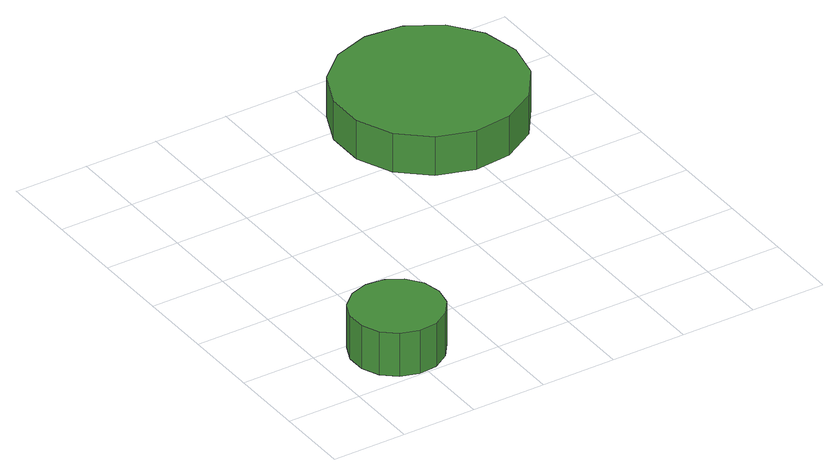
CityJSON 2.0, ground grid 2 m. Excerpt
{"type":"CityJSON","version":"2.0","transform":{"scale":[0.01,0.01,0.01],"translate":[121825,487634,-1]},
"CityObjects":{
"tree1":{"type":"SolitaryVegetationObject","attributes":{"function":"something"},"geometry":[{"type":"MultiSurface","lod":"1","boundaries":[[[0,1,2,3,4,5,6,7,8,9,10,11,12,13,14]],[[15,16,17,18,19,20,21,22,23,24,25,26,27,28,29]],[[0,29,28,1]],[[1,28,27,2]],[[2,27,26,3]],[[3,26,25,4]],[[4,25,24,5]],[[5,24,23,6]],[[6,23,22,7]],[[7,22,21,8]],[[8,21,20,9]],[[9,20,19,10]],[[10,19,18,11]],[[11,18,17,12]],[[12,17,16,13]],[[13,16,15,14]],[[14,15,29,0]]]}]},
"tree2":{"type":"SolitaryVegetationObject","attributes":{"function":"something"},"geometry":[{"type":"MultiSurface","lod":"1","boundaries":[[[30,31,32,33,34,35,36,37,38,39,40,41,42,43,44]],[[45,46,47,48,49,50,51,52,53,54,55,56,57,58,59]],[[30,59,58,31]],[[31,58,57,32]],[[32,57,56,33]],[[33,56,55,34]],[[34,55,54,35]],[[35,54,53,36]],[[36,53,52,37]],[[37,52,51,38]],[[38,51,50,39]],[[39,50,49,40]],[[40,49,48,41]],[[41,48,47,42]],[[42,47,46,43]],[[43,46,45,44]],[[44,45,59,30]]]}]},
"tree3":{"type":"SolitaryVegetationObject","attributes":{"function":"something"}}
},
"vertices":[
[311,124,207],[301,173,207],[271,214,207],[228,239,207],[178,244,207],[130,229,207],[92,195,207],[72,149,207],[72,99,207],[92,53,207],[130,20,207],[178,4,207],[228,9,207],[271,35,207],[301,75,207],[301,75,84],[271,35,84],[228,9,84],[178,4,84],[130,20,84],[92,53,84],[72,99,84],[72,149,84],[92,195,84],[130,229,84],[178,244,84],[228,239,84],[271,214,84],[301,173,84],[311,124,84],
[1049,921,197],[1028,1022,197],[967,1105,197],[878,1157,197],[776,1167,197],[678,1136,197],[601,1067,197],[560,973,197],[560,870,197],[601,776,197],[678,707,197],[776,675,197],[878,686,197],[967,737,197],[1028,821,197],[1028,821,86],[967,737,86],[878,686,86],[776,675,86],[678,707,86],[601,776,86],[560,870,86],[560,973,86],[601,1067,86],[678,1136,86],[776,1167,86],[878,1157,86],[967,1105,86],[1028,1022,86],[1049,921,86]
]}
